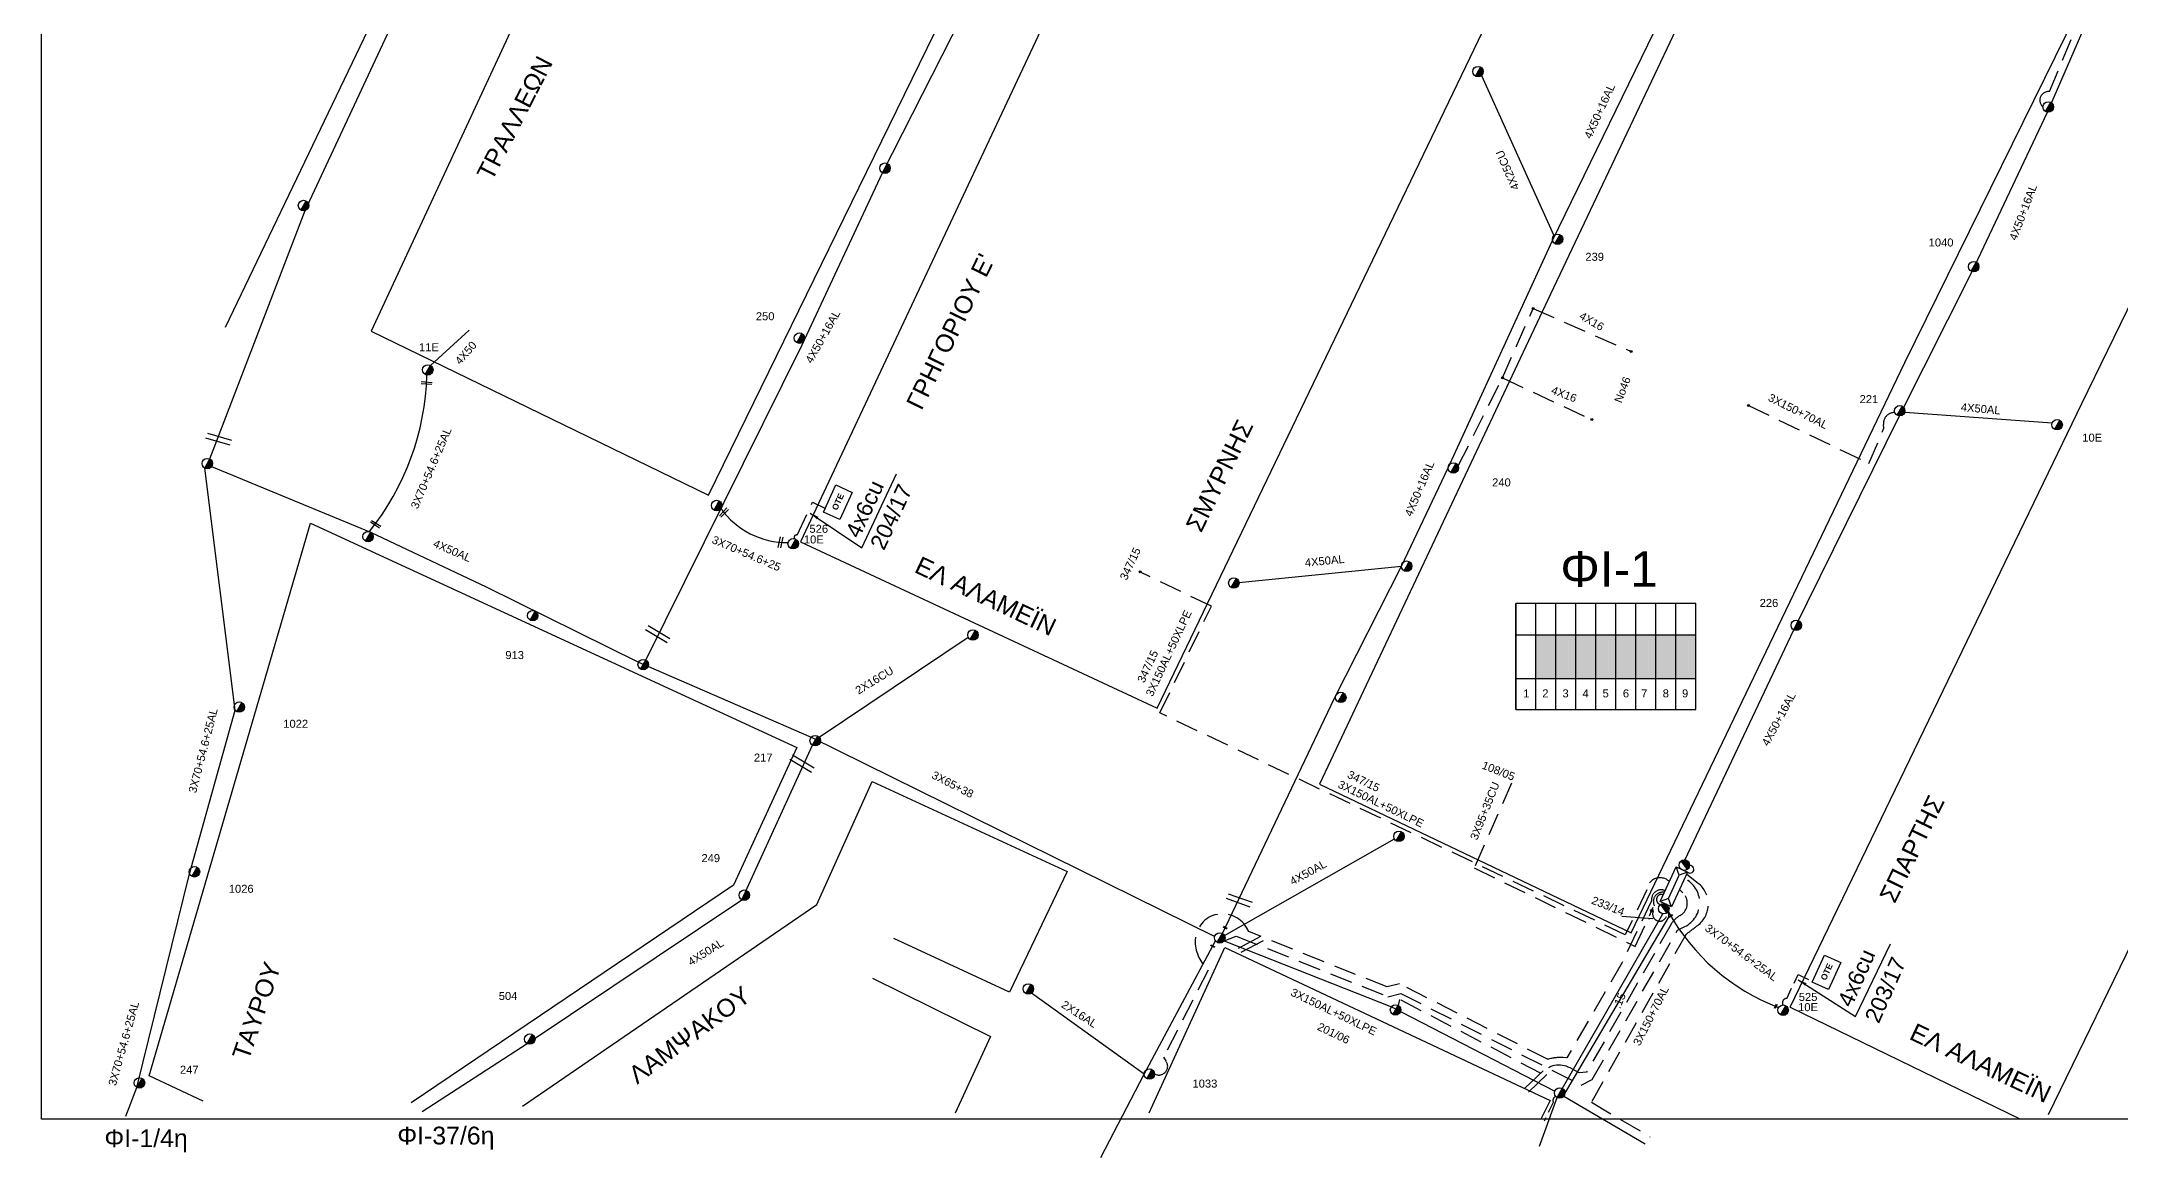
# Model space of a CAD drawing. Header units: millimetres. Extents: x 1080 to 2112, y 851 to 1323.
# Drawn here: x 1083.3 to 1317.1, y 866.3 to 991.9 of the extents above; entities that cross this region are included whole.
import ezdxf
from ezdxf.enums import TextEntityAlignment as Align

# ---------------------------------------------------------------- set-up
doc = ezdxf.new("R2010")
doc.units = ezdxf.units.MM
doc.linetypes.add('DASHED', pattern=[19.05, 12.7, -6.35])
for name, color, linetype in [('Pillar OTE', 7, 'Continuous'), ('Άγνωστα', 7, 'DASHED'), ('Ασφαλειοκιβώτια Χ.Τ 9 αναχωρήσεων', 7, 'Continuous'), ('Γυμνά εναέρια ΧΤ (1Φ)   2x16AL', 7, 'Continuous'), ('Γυμνά εναέρια ΧΤ (1Φ)   2x16CU', 7, 'Continuous'), ('Γυμνά εναέρια ΧΤ (3Φ)   4x50AL', 7, 'Continuous'), ('Γυμνά εναέρια ΧΤ και ΦΟΠ (3Φ)   4x50+16AL', 7, 'Continuous'), ('Εναέρια παροχή ΧΤ 4x16', 7, 'SYN_LINE'), ('Επιγραφές - Σχήματα', 7, 'Continuous'), ('Καλώδια ΧΤ   3x150+50CU', 7, 'DASHED'), ('Καλώδια ΧΤ   3x150+70AL', 7, 'DASHED'), ('Καλώδια ΧΤ   3x150AL+50CU', 7, 'DASHED'), ('Καλώδια ΧΤ   3x150AL+50XLPE', 7, 'DASHED'), ('Καλώδια ΧΤ   3x95+35CU', 7, 'DASHED'), ('Καλώδια ΧΤ   3x95+50CU', 7, 'DASHED'), ('Καλώδια ΧΤ   4x25CU', 7, 'DASHED'), ('Καλώδια ΧΤ   4x50AL', 7, 'DASHED'), ('Καλώδια ΧΤ  3X65+38', 7, 'Continuous'), ('Μηχανική τομή', 7, 'Continuous'), ('Στύλος ΦΜ', 7, 'Continuous'), ('Στύλος ΦΜ @ 1', 7, 'Continuous'), ('Συνδέσεις', 7, 'Continuous'), ('Συνεστραμμένα ΧΤ   3x70+54.6+25AL', 7, 'SYN_LINE'), ('Συνεστραμμένα ΧΤ   4x120+25AL', 7, 'SYN_LINE'), ('Τομή', 7, 'Continuous'), ('Υποσταθμός εναέριος 2 στύλων', 7, 'Continuous'), ('Υποσταθμός πόλεως', 7, 'Continuous'), ('Υπόβαθρο ΔΕΗ', 7, 'Continuous'), ('Υπόγεια Καλώδια Δικτύου ΧΤ   .15', 7, 'DASHED'), ('Υπόγεια καλώδια Παροχών ΧΤ   4x50AL', 7, 'DASHED'), ('Υπόγεια καλώδια Παροχών ΧΤ   4x6', 7, 'DASHED')]:
    doc.layers.add(name, color=color, linetype=linetype)
doc.styles.add('ar', font='arial.ttf')
doc.styles.get("Standard").update_dxf_attribs({"font": 'arial.ttf'})
doc.linetypes.add('SYN_LINE', pattern='A,0.5,-0.0001,["/\\/\\/\\/",Standard,S=0.1,R=0,X=0,Y=-0.05],-0.25', length=0.7501)
doc.dimstyles.new('ISO-25', dxfattribs={"dimtxt": 2.5, "dimasz": 2.5, "dimexe": 1.25, "dimexo": 0.625, "dimtad": 1, "dimtxsty": 'Standard', "dimcen": 2.5, "dimadec": 0, "dimazin": 0, "dimtfac": 1, "dimtmove": 0, "dimatfit": 3, "dimfxl": 1, "dimarcsym": 0})

# ---------------------------------------------------------------- blocks, each defined once
blk = doc.blocks.new('ΥΠΑΡΧΩΝ ΤΣΙΜΕΝΤΕΝΙΟΣ ΣΤΥΛΟΣ')
at = {"layer": 'Στύλος ΦΜ'}
blk.add_hatch(color=7, dxfattribs=at).paths.add_polyline_path([(-1.3, -2.3, 0.574793), (2.6, 0, 0.268822), (1.3, 2.3)])
at = {"layer": 'Στύλος ΦΜ', "color": 7}
blk.add_line((-1.3, -2.3), (1.3, 2.3), dxfattribs=at)
blk.add_circle((0, 0), 2.62, dxfattribs=at)
at = {"layer": 'Στύλος ΦΜ', "flags": 4}
for tag, p in [('ΑΡΙΘΜΟΣ', (-4.7, 8.1)), ('ΤΥΠΟΣ', (-4.9, 3))]:
    blk.add_attdef(tag, p, '', height=4, dxfattribs=at)
blk = doc.blocks.new('ΥΠΟΣΤΑΘΜΟΣ ΕΝΑΕΡΙΟΣ ΕΠΙ 2 ΣΤΥΛΩΝ')
at = {"layer": 'Υποσταθμός εναέριος 2 στύλων', "linetype": 'Continuous'}
for points in [[(-11.97, -2.11, 0.574793), (-8.45, -0.07, 0.268822), (-9.64, 1.98)], [(9.68, -2.15, 0.574793), (13.19, -0.1, 0.268822), (12.01, 1.95)]]:
    blk.add_hatch(color=256, dxfattribs=at).paths.add_polyline_path(points)
for p, q in [((-11.97, -2.11), (-9.64, 1.98)), ((9.68, -2.15), (12.01, 1.95))]:
    blk.add_line(p, q, dxfattribs=at)
for centre in [(-10.81, -0.07), (10.84, -0.1)]:
    blk.add_circle(centre, 2.36, dxfattribs=at)
at = {"layer": 'Υποσταθμός πόλεως', "linetype": 'Continuous', "ltscale": 40}
blk.add_lwpolyline([(-8.57, 2.82), (8.57, 2.82), (8.57, -2.82), (-8.57, -2.82)], close=True, dxfattribs=at)
for points in [[(-5.75, 0), (-8.57, 2.82)], [(-8.57, -2.82), (-5.75, 0)], [(-5.75, 0), (5.75, 0)], [(5.75, 0), (8.57, 2.82)], [(8.57, -2.82), (5.75, 0)]]:
    blk.add_lwpolyline(points, dxfattribs=at)
at = {"layer": 'Υποσταθμός εναέριος 2 στύλων', "ltscale": 40, "flags": 1}
for tag, p in [('ΜΕΤΑΣΧΗΜΑΤΙΣΜΟΣ', (14.09, 2.51)), ('ΙΣΧΥΣ', (14.07, -0.28)), ('ΑΡΙΘΜΟΣ', (14.19, -3))]:
    blk.add_attdef(tag, p, '', height=1.8, dxfattribs=at)
blk = doc.blocks.new('ΤΟΜΗ')
at = {"layer": 'Τομή', "ltscale": 40}
for p, q in [((-5.68, 0), (5.68, 0)), ((5.68, -2.33), (-5.68, -2.33))]:
    blk.add_line(p, q, dxfattribs=at)
blk = doc.blocks.new('ΑΣΦΑΛΕΙΟΚΙΒΩΤΙΟ ΥΠΟΣΤΑΘΜΟΥ 9 ΑΝΑΧΩΡΗΣΕΩΝ')
at = {"layer": 'Ασφαλειοκιβώτια Χ.Τ 9 αναχωρήσεων', "ltscale": 40}
for p, q in [((-23.8, 40.36), (24.02, 40.36)), ((-9.72, 40.36), (-9.72, -40.64)), ((9.94, 40.36), (9.94, -40.64)), ((-23.8, 31.36), (24.02, 31.36)), ((-23.8, 22.36), (24.02, 22.36)), ((-23.8, 13.36), (24.02, 13.36)), ((-23.8, 4.36), (24.02, 4.36)), ((-23.8, -4.64), (24.02, -4.64)), ((-23.8, -13.64), (24.02, -13.64)), ((-23.8, -22.64), (24.02, -22.64)), ((-23.8, -31.64), (24.02, -31.64))]:
    blk.add_line(p, q, dxfattribs=at)
at = {"layer": 'Ασφαλειοκιβώτια Χ.Τ 9 αναχωρήσεων'}
blk.add_lwpolyline([(-23.8, -40.64), (24.02, -40.64), (24.02, 40.36), (-23.8, 40.36)], close=True, dxfattribs=at)
for s, p in [('1', (-18.28, 37.05)), ('2', (-18.28, 28.48)), ('3', (-18.28, 19.41)), ('4', (-18.28, 10.38)), ('5', (-18.28, 1.37)), ('6', (-18.28, -7.76)), ('7', (-18.28, -16.01)), ('8', (-18.28, -25.69)), ('9', (-18.28, -34.39))]:
    blk.add_text(s, height=3.6, rotation=270, dxfattribs=at).set_placement(p)
at = {"layer": 'Ασφαλειοκιβώτια Χ.Τ 9 αναχωρήσεων', "ltscale": 40}
for tag, height, p in [('ΟΝΟΜΑ', 5, (-0.16, 44.31)), ('ΚΕΙΜΕΝΟ 1', 2, (17.06, 35.59)), ('ΚΕΙΜΕΝΟ 2', 2, (17.06, 26.88)), ('ΚΕΙΜΕΝΟ 3', 2, (17.06, 17.69)), ('ΚΕΙΜΕΝΟ 4', 2, (17.06, 8.71)), ('ΚΕΙΜΕΝΟ 5', 2, (17.06, -0.13)), ('ΚΕΙΜΕΝΟ 6', 2, (17.06, -9.05)), ('ΚΕΙΜΕΝΟ 7', 2, (17.06, -18.13)), ('ΚΕΙΜΕΝΟ 8', 2, (17.06, -26.85)), ('ΚΕΙΜΕΝΟ 9', 2, (17.06, -35.99)), ('ΣΧ', 2, (-0.1, -42.64))]:
    blk.add_attdef(tag, text='', height=height, dxfattribs=at).set_placement(p, align=Align.MIDDLE_CENTER)
blk = doc.blocks.new('_ΣΥΝΔΕΣΗ')
at = {"layer": 'Συνδέσεις', "linetype": 'SYN_LINE', "ltscale": 40}
blk.add_hatch(color=256, dxfattribs=at).paths.add_polyline_path([(0.5, 0, 1), (-0.5, 0, 1)])
at = {"layer": 'Συνδέσεις'}
blk.add_circle((0, 0), 0.5, dxfattribs=at)
blk = doc.blocks.new('ΜΗΧΑΝΙΚΗ ΤΟΜΗ')
at = {"layer": 'Μηχανική τομή', "ltscale": 40}
for p, q in [((-1.9, 0.8), (1.9, 0.8)), ((1.9, 0), (-1.9, 0))]:
    blk.add_line(p, q, dxfattribs=at)
blk = doc.blocks.new('TSONTA XT1')
at = {"ltscale": 40}
h = blk.add_hatch(color=256, dxfattribs=at)
h.dxf.hatch_style = 1
h.paths.add_polyline_path([(596, 2487.7), (597.1, 2488.8), (596, 2489.9), (594.9, 2488.8)])
blk.add_lwpolyline([(594.9, 2488.8), (596, 2489.9), (597.1, 2488.8), (596, 2487.7)], close=True, dxfattribs=at)
blk = doc.blocks.new('PILLAR ΟΤΕ')
at = {"layer": 'Pillar OTE', "ltscale": 40}
blk.add_lwpolyline([(-3.31, 2.02), (3.39, 2.02), (3.39, -1.99), (-3.31, -1.99)], close=True, dxfattribs=at)
at = {"layer": 'Pillar OTE', "insert": (-1.81, 0.71), "char_height": 1.3575, "width": 109.961, "attachment_point": 1}
blk.add_mtext('{\\fArial|b1|i0|c161|p34;OTE}', dxfattribs=at)

msp = doc.modelspace()

# ---------------------------------------------------------------- hatches: boundary and pattern name
at = {"layer": 'Ασφαλειοκιβώτια Χ.Τ 9 αναχωρήσεων', "ltscale": 0.2}
for color, points in [(30, [(1253.6, 925.12), (1251.35, 925.12), (1251.35, 920.21), (1253.6, 920.21)]), (27, [(1253.6, 925.12), (1253.6, 920.21), (1255.85, 920.21), (1255.85, 925.12)]), (6, [(1255.85, 925.12), (1255.85, 920.21), (1258.1, 920.21), (1258.1, 925.12)]), (2, [(1258.1, 925.12), (1258.1, 920.21), (1260.35, 920.21), (1260.35, 925.12)]), (85, [(1260.35, 925.12), (1260.35, 920.21), (1262.6, 920.21), (1262.6, 925.12)]), (62, [(1262.6, 925.12), (1262.6, 920.21), (1264.85, 920.21), (1264.85, 925.12)]), (5, [(1264.85, 925.12), (1264.85, 920.21), (1267.1, 920.21), (1267.1, 925.12)])]:
    msp.add_hatch(color=color, dxfattribs=at).paths.add_polyline_path(points)
at = {"layer": 'Καλώδια ΧΤ   3x150AL+50CU', "linetype": 'DASHED', "ltscale": 0.2}
h = msp.add_hatch(color=1, dxfattribs=at)
h.dxf.hatch_style = 1
h.paths.add_polyline_path([(1269.35, 925.12), (1267.1, 925.12), (1267.1, 920.21), (1269.35, 920.21)])

# ---------------------------------------------------------------- linework, layer by layer
at = {"layer": 'Άγνωστα', "color": 5, "linetype": 'Continuous', "ltscale": 0.2}
msp.add_arc((1268.69, 898.72), 0.431, 230.8673, 97.6823, dxfattribs=at)
at = {"layer": 'Γυμνά εναέρια ΧΤ (1Φ)   2x16AL', "color": 62, "linetype": 'Continuous', "ltscale": 0.2}
msp.add_lwpolyline([(1207.28, 875.66), (1194.6, 884.79)], dxfattribs=at)
at = {"layer": 'Γυμνά εναέρια ΧΤ (1Φ)   2x16CU', "color": 6, "linetype": 'Continuous', "ltscale": 0.2}
msp.add_lwpolyline([(1170.71, 913.59), (1187.49, 924.83)], dxfattribs=at)
at = {"layer": 'Γυμνά εναέρια ΧΤ (3Φ)   4x50AL', "color": 5, "linetype": 'Continuous', "ltscale": 0.2}
msp.add_lwpolyline([(1292.84, 950.15), (1309.44, 948.97)], dxfattribs=at)
at = {"layer": 'Γυμνά εναέρια ΧΤ (3Φ)   4x50AL', "color": 6, "linetype": 'Continuous', "ltscale": 0.2}
msp.add_lwpolyline([(1102.38, 944.05), (1120.27, 936.67), (1133.28, 930.5), (1150.41, 922.04)], dxfattribs=at)
at = {"layer": 'Γυμνά εναέρια ΧΤ (3Φ)   4x50AL', "color": 27, "linetype": 'Continuous', "ltscale": 0.2}
msp.add_lwpolyline([(1217.95, 931.01), (1236.22, 932.82)], dxfattribs=at)
at = {"layer": 'Γυμνά εναέρια ΧΤ (3Φ)   4x50AL', "color": 173, "linetype": 'Continuous', "ltscale": 0.2}
msp.add_lwpolyline([(1126.07, 871.45), (1137.88, 879.11), (1162.01, 895.3), (1169.99, 912.68)], dxfattribs=at)
at = {"layer": 'Γυμνά εναέρια ΧΤ (3Φ)   4x50AL', "color": 62, "linetype": 'Continuous', "ltscale": 0.2}
msp.add_lwpolyline([(1216.32, 891.27), (1235.43, 902.14)], dxfattribs=at)
at = {"layer": 'Γυμνά εναέρια ΧΤ και ΦΟΠ (3Φ)   4x50+16AL', "color": 62, "linetype": 'Continuous', "ltscale": 0.2}
for points in [[(1102.19, 944.9), (1112.89, 972.86), (1123.75, 996.08), (1136.1, 1021.29), (1147.99, 1046.54), (1160.74, 1074.68)], [(1202.41, 866.3), (1207.28, 875.66), (1215.31, 890.66)]]:
    msp.add_lwpolyline(points, dxfattribs=at)
at = {"layer": 'Γυμνά εναέρια ΧΤ και ΦΟΠ (3Φ)   4x50+16AL', "color": 5, "linetype": 'Continuous', "ltscale": 0.2}
for points in [[(1151.22, 922.27), (1168.82, 957.76), (1177.84, 977.11), (1187.94, 996.99), (1199.17, 1020.61), (1212.28, 1049.46)], [(1268.1, 899.77), (1280.35, 925.67), (1292.24, 949.75), (1300.43, 965.98), (1308.89, 983.93), (1316.14, 1000.62), (1341.65, 988.69), (1361.39, 979.44)]]:
    msp.add_lwpolyline(points, dxfattribs=at)
at = {"layer": 'Γυμνά εναέρια ΧΤ και ΦΟΠ (3Φ)   4x50+16AL', "color": 27, "linetype": 'Continuous', "ltscale": 0.2}
msp.add_lwpolyline([(1216.08, 891.51), (1228.71, 917.98), (1236.22, 932.82), (1241.48, 943.92), (1253.21, 969.5), (1266.06, 995.9)], dxfattribs=at)
at = {"layer": 'Εναέρια παροχή ΧΤ 4x16', "color": 27, "linetype": 'DASHED', "ltscale": 0.2}
for points in [[(1247.58, 954.02), (1251.04, 961.83), (1262.07, 957)], [(1242.61, 944.12), (1247.58, 954.02), (1257.63, 949.34)]]:
    msp.add_lwpolyline(points, dxfattribs=at)
at = {"layer": 'Επιγραφές - Σχήματα'}
msp.add_lwpolyline([(1083.25, 1308.5), (1991.62, 1308.5), (1991.62, 870.59), (1083.25, 870.59)], close=True, dxfattribs=at)
at = {"layer": 'Καλώδια ΧΤ   3x150+50CU', "color": 5, "ltscale": 0.2}
msp.add_lwpolyline([(1308.39, 984.51, -0.732474), (1309.12, 986.24), (1312.72, 994.91), (1304.42, 998.48)], format="xyb", dxfattribs=at)
at = {"layer": 'Καλώδια ΧΤ   3x150+70AL', "color": 5, "linetype": 'DASHED', "ltscale": 0.2}
msp.add_lwpolyline([(1275.26, 950.92), (1288.82, 944.39), (1290.49, 948.38), (1290.45, 948.77, -0.460527), (1291.73, 950.12, -4.786627)], format="xyb", dxfattribs=at)
at = {"layer": 'Καλώδια ΧΤ   3x150+70AL', "color": 2, "ltscale": 0.2}
msp.add_lwpolyline([(1268.32, 898.17), (1269.59, 897.17, -0.491413), (1269.55, 892.41, -0.000122), (1268.24, 891.41), (1257.6, 872.51), (1264.19, 868.61)], format="xyb", dxfattribs=at)
at = {"layer": 'Καλώδια ΧΤ   3x150AL+50CU', "color": 1, "linetype": 'DASHED', "ltscale": 0.2}
msp.add_lwpolyline([(1266.37, 897.34, 0.639805), (1263.83, 896.41), (1261.4, 891.35), (1209.06, 916.32), (1214.84, 928.34), (1206.81, 932.2)], format="xyb", dxfattribs=at)
at = {"layer": 'Καλώδια ΧΤ   3x150AL+50CU', "color": 27, "linetype": 'DASHED', "ltscale": 0.2}
for centre, radius, start, end in [((1265.61, 895.09), 1.05, 79.528, 206.0619), ((1265.28, 893.69), 0.801, 158.248, 9.1664)]:
    msp.add_arc(centre, radius, start, end, dxfattribs=at)
at = {"layer": 'Καλώδια ΧΤ   3x150AL+50CU', "color": 30, "linetype": 'DASHED', "ltscale": 0.2}
msp.add_arc((1265.5, 895.32), 0.584, 71.5035, 256.9609, dxfattribs=at)
at = {"layer": 'Καλώδια ΧΤ   3x150AL+50XLPE', "color": 62, "ltscale": 0.2}
msp.add_lwpolyline([(1265.89, 896.31, 0.599311), (1264.37, 895.17), (1261.04, 888.23), (1261.04, 888.23), (1254.82, 877.52), (1254.41, 877.54, 0.077135), (1252.67, 877.34), (1236.01, 885.84), (1234.61, 885.48), (1219.05, 891.71), (1218.78, 892.18, 0.780372), (1213.02, 890.51, 0.205849), (1214.5, 887.39), (1209.46, 877.59), (1209.77, 877.1, -0.77624), (1208.46, 875.69)], format="xyb", dxfattribs=at)
at = {"layer": 'Καλώδια ΧΤ   3x150AL+50XLPE', "color": 6, "ltscale": 0.2}
msp.add_lwpolyline([(1216.27, 890.66), (1217.62, 891.21), (1234.71, 884.39), (1236.15, 884.76), (1256.45, 874.45), (1257.68, 875.07), (1267.29, 891.87), (1268.1, 892.27, 0.619658), (1268.09, 897.69, -76.444902)], format="xyb", dxfattribs=at)
at = {"layer": 'Καλώδια ΧΤ   3x95+35CU', "color": 27, "ltscale": 0.2}
msp.add_lwpolyline([(1248.6, 908.42), (1244.4, 898.88), (1262.53, 890.04), (1264.55, 894.45, -0.021611), (1264.55, 894.45, -0.021611)], format="xyb", dxfattribs=at)
at = {"layer": 'Καλώδια ΧΤ   4x25CU', "color": 27, "linetype": 'SYN_LINE', "ltscale": 20}
msp.add_lwpolyline([(1245.23, 988.06), (1253.37, 970.04)], dxfattribs=at)
at = {"layer": 'Καλώδια ΧΤ   4x50AL', "color": 6, "linetype": 'SYN_LINE', "ltscale": 15}
msp.add_lwpolyline([(1126.99, 955.43), (1131.37, 959.38)], dxfattribs=at)
at = {"layer": 'Καλώδια ΧΤ  3X65+38', "color": 6, "linetype": 'Continuous', "ltscale": 0.2}
msp.add_lwpolyline([(1150.41, 922.04), (1169.83, 913.58), (1215.23, 891.18)], dxfattribs=at)
at = {"layer": 'Συνεστραμμένα ΧΤ   3x70+54.6+25AL', "color": 6, "linetype": 'SYN_LINE', "ltscale": 20}
msp.add_lwpolyline([(1092.72, 870.96), (1093.97, 874.17), (1099.91, 898.23), (1105.02, 916.62), (1101.61, 943.87)], dxfattribs=at)
at = {"layer": 'Συνεστραμμένα ΧΤ   3x70+54.6+25AL', "color": 30, "linetype": 'SYN_LINE', "ltscale": 20}
msp.add_lwpolyline([(1251.74, 867.57), (1253.74, 873.04), (1265.62, 893.72)], dxfattribs=at)
at = {"layer": 'Συνεστραμμένα ΧΤ   3x70+54.6+25AL', "color": 6, "linetype": 'SYN_LINE', "ltscale": 20}
msp.add_arc((1097.13, 955.18), 29.49, 321.2675, 358.349, dxfattribs=at)
at = {"layer": 'Συνεστραμμένα ΧΤ   3x70+54.6+25AL', "color": 5, "linetype": 'SYN_LINE', "ltscale": 10}
msp.add_arc((1167.1, 944.61), 9.11, 215.4403, 270.7793, dxfattribs=at)
at = {"layer": 'Συνεστραμμένα ΧΤ   3x70+54.6+25AL', "color": 30, "linetype": 'SYN_LINE', "ltscale": 20}
msp.add_arc((1287.03, 905.34), 23.69, 208.6337, 249.2952, dxfattribs=at)
at = {"layer": 'Συνεστραμμένα ΧΤ   4x120+25AL', "color": 27, "linetype": 'SYN_LINE', "ltscale": 20}
for points in [[(1254.45, 873.23), (1254.45, 873.23), (1266.29, 893.33), (1266.26, 894.03)], [(1254.5, 873.2), (1263.66, 867.84)]]:
    msp.add_lwpolyline(points, dxfattribs=at)
at = {"layer": 'Συνεστραμμένα ΧΤ   4x120+25AL', "color": 85, "linetype": 'SYN_LINE', "ltscale": 20}
msp.add_lwpolyline([(1216.27, 890.66), (1235.1, 883.26), (1253.47, 873.74)], dxfattribs=at)
at = {"layer": 'Υπόβαθρο ΔΕΗ'}
for points in [[(1103.96, 959.73), (1141.4, 1037.85), (1159.37, 1074.69), (1143.33, 1082.52)], [(1158.29, 940.81), (1200.68, 1027.57), (1211.22, 1049.55), (1171.26, 1068.98), (1140.71, 1003.22), (1120.31, 959.28), (1158.29, 940.81)], [(1279.95, 883.2), (1312.75, 951.14), (1332.36, 991.4), (1360.25, 978.37), (1330.48, 915.34), (1308.99, 871.08)], [(1101.42, 872.64), (1095.37, 875.48), (1113.49, 937.68), (1168.2, 912.43), (1161.09, 896.93), (1124.82, 872.45)], [(1137.36, 872.05), (1170.46, 894.76), (1176.69, 908.62), (1198.63, 898.46), (1192.15, 884.89), (1179.13, 890.93)], [(1207.84, 871.31), (1216.35, 889.91), (1252.96, 872.69), (1251.92, 870.59)], [(1176.72, 886.47), (1189.98, 879.92), (1186.04, 871.29)], [(1279.95, 883.2), (1305.78, 870.64)]]:
    msp.add_lwpolyline(points, dxfattribs=at)
for points in [[(1208.75, 916.84), (1245.84, 993.97), (1260.79, 1025.62), (1219.87, 1045.42), (1197.94, 998.08), (1168.61, 935.58)], [(1262.07, 891.58), (1292.84, 955.74), (1314.62, 1000.04), (1278.44, 1017.2), (1253, 963.43), (1227, 908.32)]]:
    msp.add_lwpolyline(points, close=True, dxfattribs=at)
at = {"layer": 'Υπόβαθρο ΔΕΗ', "lineweight": -3, "ltscale": 0.1}
for points in [[(1175.53, 934.9), (1179.43, 943.22)], [(1287.3, 882.15), (1291.25, 890.33)]]:
    msp.add_lwpolyline(points, dxfattribs=at)
at = {"layer": 'Υπόγεια Καλώδια Δικτύου ΧΤ   .15', "color": 85, "ltscale": 0.2}
msp.add_lwpolyline([(1267.51, 896.45), (1267.89, 896.08, -0.504832), (1267.56, 893.52, 0.129385), (1266.56, 892.56), (1257.05, 875.88), (1256.21, 875.81), (1255.19, 876.37, 0.358706), (1251.95, 875.75), (1236, 884.08), (1235.86, 883.41)], format="xyb", dxfattribs=at)
at = {"layer": 'Υπόγεια καλώδια Παροχών ΧΤ   4x6', "color": 5, "linetype": 'DASHED', "ltscale": 0.2}
msp.add_lwpolyline([(1167.93, 935.93, -0.646337), (1168.24, 936.34), (1169.97, 940.03), (1171.45, 939.34)], format="xyb", dxfattribs=at)
at = {"layer": 'Υπόγεια καλώδια Παροχών ΧΤ   4x6', "color": 30, "linetype": 'DASHED', "ltscale": 0.1}
for points in [[(1279.15, 883.46, -0.588393), (1279.56, 884.19), (1280.86, 886.88), (1282.34, 886.16)], [(1253.56, 873.19, 0.387346), (1253.31, 872.48), (1252.27, 870.39)]]:
    msp.add_lwpolyline(points, format="xyb", dxfattribs=at)

# ---------------------------------------------------------------- block references
at = {"layer": 'Pillar OTE', "xscale": 0.4999999999999999, "yscale": 0.4999999999999999, "zscale": 0.4999999999999999}
for p, rotation in [((1172.82, 940.01), 65.34407996438894), ((1284.04, 887.11), 65.68653600662593)]:
    msp.add_blockref('PILLAR ΟΤΕ', p, dxfattribs=dict(at, rotation=rotation))
at = {"layer": 'Ασφαλειοκιβώτια Χ.Τ 9 αναχωρήσεων', "xscale": 0.25, "yscale": 0.25, "zscale": 0.25, "rotation": 90}
msp.add_blockref('ΑΣΦΑΛΕΙΟΚΙΒΩΤΙΟ ΥΠΟΣΤΑΘΜΟΥ 9 ΑΝΑΧΩΡΗΣΕΩΝ', (1259.19, 922.64), dxfattribs=at)
at = {"layer": 'Μηχανική τομή'}
for p, xscale, yscale, zscale, rotation in [((1266.55, 893.43), 0.1250000000001003, 0.1250000000001003, 0.1250000000001003, 34.41181266903894), ((1216.37, 892.11), 0.1250000000001003, 0.1250000000001003, 0.1250000000001003, 331.5446991727721), ((1214.97, 890.03), 0.1250000000001003, 0.1250000000001003, 0.1250000000001003, 331.5446991727721), ((1278.29, 883.32), 0.1250000000001002, 0.1250000000001002, 0.1250000000001002, 244.5836984842025)]:
    msp.add_blockref('ΜΗΧΑΝΙΚΗ ΤΟΜΗ', p, dxfattribs=dict(at, xscale=xscale, yscale=yscale, zscale=zscale, rotation=rotation))
at = {"layer": 'Στύλος ΦΜ @ 1', "ltscale": 40, "xscale": 0.225, "yscale": 0.225, "zscale": 0.225}
for p in [(1244.84, 988.49), (1308.98, 984.51), (1178.13, 977.62), (1112.72, 973.42), (1101.9, 944.38), (1159.19, 939.66), (1119.98, 936.16), (1236.81, 932.83), (1217.37, 930.94), (1188.02, 925.09), (1150.93, 921.76), (1229.4, 918.07), (1235.94, 902.43), (1215.79, 891), (1194.25, 885.26), (1235.56, 882.9), (1254.03, 873.55)]:
    msp.add_blockref('ΥΠΑΡΧΩΝ ΤΣΙΜΕΝΤΕΝΙΟΣ ΣΤΥΛΟΣ', p, dxfattribs=at)
at = {"layer": 'Στύλος ΦΜ @ 1', "ltscale": 40}
ref = msp.add_blockref('ΥΠΑΡΧΩΝ ΤΣΙΜΕΝΤΕΝΙΟΣ ΣΤΥΛΟΣ', (1253.79, 969.62), dxfattribs=dict(at, xscale=0.225, yscale=0.225, zscale=0.225))
ref.add_attrib('ΤΥΠΟΣ', '239', (1256.91, 967.2), dxfattribs={"layer": 'Στύλος ΦΜ', "height": 0.9, "flags": 4})
ref = msp.add_blockref('ΥΠΑΡΧΩΝ ΤΣΙΜΕΝΤΕΝΙΟΣ ΣΤΥΛΟΣ', (1300.6, 966.54), dxfattribs=dict(at, xscale=0.225, yscale=0.225, zscale=0.225))
ref.add_attrib('ΤΥΠΟΣ', '1040', (1295.53, 968.81), dxfattribs={"layer": 'Στύλος ΦΜ', "height": 0.9, "flags": 4})
ref = msp.add_blockref('ΥΠΑΡΧΩΝ ΤΣΙΜΕΝΤΕΝΙΟΣ ΣΤΥΛΟΣ', (1168.5, 958.5), dxfattribs=dict(at, xscale=0.225, yscale=0.225, zscale=0.225))
ref.add_attrib('ΤΥΠΟΣ', '250', (1163.6, 960.51), dxfattribs={"layer": 'Στύλος ΦΜ', "height": 0.9, "flags": 4})
ref = msp.add_blockref('ΥΠΑΡΧΩΝ ΤΣΙΜΕΝΤΕΝΙΟΣ ΣΤΥΛΟΣ', (1126.7, 954.92), dxfattribs=dict(at, xscale=0.225, yscale=0.225, zscale=0.225))
ref.add_attrib('ΤΥΠΟΣ', '11Ε', (1125.71, 957.03), dxfattribs={"layer": 'Στύλος ΦΜ', "height": 0.9, "flags": 4})
ref = msp.add_blockref('ΥΠΑΡΧΩΝ ΤΣΙΜΕΝΤΕΝΙΟΣ ΣΤΥΛΟΣ', (1292.28, 950.33), dxfattribs=dict(at, xscale=0.225, yscale=0.225, zscale=0.225))
ref.add_attrib('ΤΥΠΟΣ', '221', (1287.76, 951.18), dxfattribs={"layer": 'Στύλος ΦΜ', "height": 0.9, "flags": 4})
ref = msp.add_blockref('ΥΠΑΡΧΩΝ ΤΣΙΜΕΝΤΕΝΙΟΣ ΣΤΥΛΟΣ', (1309.98, 948.75), dxfattribs=dict(at, xscale=0.225, yscale=0.225, zscale=0.225))
ref.add_attrib('ΤΥΠΟΣ', '10E', (1312.81, 946.85), dxfattribs={"layer": 'Στύλος ΦΜ', "height": 0.9, "flags": 4})
ref = msp.add_blockref('ΥΠΑΡΧΩΝ ΤΣΙΜΕΝΤΕΝΙΟΣ ΣΤΥΛΟΣ', (1242.06, 943.89), dxfattribs=dict(at, xscale=0.225, yscale=0.225, zscale=0.225))
ref.add_attrib('ΤΥΠΟΣ', '240', (1246.42, 941.81), dxfattribs={"layer": 'Στύλος ΦΜ', "height": 0.9, "flags": 4})
ref = msp.add_blockref('ΥΠΑΡΧΩΝ ΤΣΙΜΕΝΤΕΝΙΟΣ ΣΤΥΛΟΣ', (1167.8, 935.36), dxfattribs=dict(at, xscale=0.225, yscale=0.225, zscale=0.225))
ref.add_attrib('ΤΥΠΟΣ', '10Ε', (1169, 935.39), dxfattribs={"layer": 'Στύλος ΦΜ', "height": 0.9, "flags": 4})
ref.add_attrib('ΑΡΙΘΜΟΣ', '526', (1169.63, 936.59), dxfattribs={"layer": 'Στύλος ΦΜ', "height": 0.9, "flags": 4})
ref = msp.add_blockref('ΥΠΑΡΧΩΝ ΤΣΙΜΕΝΤΕΝΙΟΣ ΣΤΥΛΟΣ', (1280.64, 926.18), dxfattribs=dict(at, xscale=0.225, yscale=0.225, zscale=0.225))
ref.add_attrib('ΤΥΠΟΣ', '226', (1276.52, 928.25), dxfattribs={"layer": 'Στύλος ΦΜ', "height": 0.9, "flags": 4})
ref = msp.add_blockref('ΥΠΑΡΧΩΝ ΤΣΙΜΕΝΤΕΝΙΟΣ ΣΤΥΛΟΣ', (1138.5, 927.27), dxfattribs=dict(at, xscale=0.225, yscale=0.225, zscale=0.225))
ref.add_attrib('ΤΥΠΟΣ', '913', (1135.42, 922.38), dxfattribs={"layer": 'Στύλος ΦΜ', "height": 0.9, "flags": 4})
ref = msp.add_blockref('ΥΠΑΡΧΩΝ ΤΣΙΜΕΝΤΕΝΙΟΣ ΣΤΥΛΟΣ', (1105.49, 916.98), dxfattribs=dict(at, xscale=0.225, yscale=0.225, zscale=0.225))
ref.add_attrib('ΤΥΠΟΣ', '1022', (1110.44, 914.65), dxfattribs={"layer": 'Στύλος ΦΜ', "height": 0.9, "flags": 4})
ref = msp.add_blockref('ΥΠΑΡΧΩΝ ΤΣΙΜΕΝΤΕΝΙΟΣ ΣΤΥΛΟΣ', (1170.28, 913.2), dxfattribs=dict(at, xscale=0.225, yscale=0.225, zscale=0.225))
ref.add_attrib('ΤΥΠΟΣ', '217', (1163.38, 910.85), dxfattribs={"layer": 'Στύλος ΦΜ', "height": 0.9, "flags": 4})
ref = msp.add_blockref('ΥΠΑΡΧΩΝ ΤΣΙΜΕΝΤΕΝΙΟΣ ΣΤΥΛΟΣ', (1162.3, 895.81), dxfattribs=dict(at, xscale=0.225, yscale=0.225, zscale=0.225))
ref.add_attrib('ΤΥΠΟΣ', '249', (1157.48, 899.53), dxfattribs={"layer": 'Στύλος ΦΜ', "height": 0.9, "flags": 4})
ref = msp.add_blockref('ΥΠΑΡΧΩΝ ΤΣΙΜΕΝΤΕΝΙΟΣ ΣΤΥΛΟΣ', (1100.45, 898.44), dxfattribs=dict(at, xscale=0.225, yscale=0.225, zscale=0.225))
ref.add_attrib('ΤΥΠΟΣ', '1026', (1104.31, 896.08), dxfattribs={"layer": 'Στύλος ΦΜ', "height": 0.9, "flags": 4})
ref = msp.add_blockref('ΥΠΑΡΧΩΝ ΤΣΙΜΕΝΤΕΝΙΟΣ ΣΤΥΛΟΣ', (1138.17, 879.62), dxfattribs=dict(at, xscale=0.225, yscale=0.225, zscale=0.225))
ref.add_attrib('ΤΥΠΟΣ', '504', (1134.68, 884.02), dxfattribs={"layer": 'Στύλος ΦΜ', "height": 0.9, "flags": 4})
ref = msp.add_blockref('ΥΠΑΡΧΩΝ ΤΣΙΜΕΝΤΕΝΙΟΣ ΣΤΥΛΟΣ', (1279.16, 882.87), dxfattribs=dict(at, xscale=0.225, yscale=0.225, zscale=0.225))
ref.add_attrib('ΤΥΠΟΣ', '10Ε', (1280.85, 882.76), dxfattribs={"layer": 'Στύλος ΦΜ', "height": 0.9, "flags": 4})
ref.add_attrib('ΑΡΙΘΜΟΣ', '525', (1280.92, 883.91), dxfattribs={"layer": 'Στύλος ΦΜ', "height": 0.9, "flags": 4})
ref = msp.add_blockref('ΥΠΑΡΧΩΝ ΤΣΙΜΕΝΤΕΝΙΟΣ ΣΤΥΛΟΣ', (1094.26, 874.68), dxfattribs=dict(at, xscale=0.225, yscale=0.225, zscale=0.225))
ref.add_attrib('ΤΥΠΟΣ', '247', (1098.82, 875.72), dxfattribs={"layer": 'Στύλος ΦΜ', "height": 0.9, "flags": 4})
ref = msp.add_blockref('ΥΠΑΡΧΩΝ ΤΣΙΜΕΝΤΕΝΙΟΣ ΣΤΥΛΟΣ', (1207.87, 875.68), dxfattribs=dict(at, xscale=0.225, yscale=0.225, zscale=0.225))
ref.add_attrib('ΤΥΠΟΣ', '1033', (1212.72, 874.16), dxfattribs={"layer": 'Στύλος ΦΜ', "height": 0.9, "flags": 4})
at = {"layer": 'Συνδέσεις', "xscale": 0.2211072174658995, "yscale": 0.2211072174658995, "zscale": 0.2211072174658995}
for p in [(1251.04, 961.83), (1262.08, 957), (1247.58, 954.03), (1257.63, 949.34), (1275.26, 950.92), (1206.82, 932.2)]:
    msp.add_blockref('_ΣΥΝΔΕΣΗ', p, dxfattribs=at)
at = {"layer": 'Συνδέσεις', "xscale": 0.1533311068024199, "yscale": 0.1533311068024199, "zscale": 0.1533311068024199, "rotation": 330.5594986577407}
msp.add_blockref('TSONTA XT1', (997.25, 606.65), dxfattribs=at)
at = {"layer": 'Τομή'}
for p, xscale, yscale, zscale, rotation in [((1126.57, 953.57), 0.108253883867356, 0.108253883867356, 0.108253883867356, 354.9805717978855), ((1103.27, 947.41), 0.25, 0.25, 0.25, 344.036331000413), ((1120.89, 937.66), 0.108253883867356, 0.108253883867356, 0.108253883867356, 328.0726620008253), ((1159.92, 938.95), 0.108253883867356, 0.108253883867356, 0.108253883867356, 46.14984194836231), ((1166.25, 935.54), 0.108253883867356, 0.108253883867356, 0.108253883867356, 78.33654124766457), ((1152.41, 924.94), 0.2500000000000846, 0.2500000000000846, 0.2500000000000846, 148.9589593391978), ((1168.93, 910.86), 0.249999999999997, 0.249999999999997, 0.249999999999997, 328.8056892179187), ((1218.08, 895.5), 0.2500000000000072, 0.2500000000000072, 0.2500000000000072, 340.2184677427583), ((1219.14, 890.53), 0.2500000000000129, 0.2500000000000129, 0.2500000000000129, 28.1558969750956), ((1251.14, 875.07), 0.2499999999999643, 0.2499999999999643, 0.2499999999999643, 44.16737079586279)]:
    msp.add_blockref('ΤΟΜΗ', p, dxfattribs=dict(at, xscale=xscale, yscale=yscale, zscale=zscale, rotation=rotation))
at = {"layer": 'Υποσταθμός εναέριος 2 στύλων', "xscale": 0.2499999999999843, "yscale": 0.2499999999999843, "zscale": 0.2499999999999843, "rotation": 64.81021468458263}
msp.add_blockref('ΥΠΟΣΤΑΘΜΟΣ ΕΝΑΕΡΙΟΣ ΕΠΙ 2 ΣΤΥΛΩΝ', (1266.87, 896.75), dxfattribs=at)

# ---------------------------------------------------------------- texts
at = {"layer": 'Γυμνά εναέρια ΧΤ (1Φ)   2x16AL', "ltscale": 0.2}
msp.add_text('2X16AL', height=0.9, rotation=327.1196, dxfattribs=at).set_placement((1200, 882.43), align=Align.MIDDLE)
at = {"layer": 'Γυμνά εναέρια ΧΤ (1Φ)   2x16CU', "ltscale": 0.2}
msp.add_text('2X16CU', height=0.9, rotation=31.4053, dxfattribs=at).set_placement((1176.94, 919.99), align=Align.MIDDLE)
at = {"layer": 'Γυμνά εναέρια ΧΤ (3Φ)   4x50AL', "ltscale": 0.2}
for rotation, p in [(354.9327, (1301.39, 950.55)), (336.7337, (1129.45, 934.58)), (5.5477, (1227.59, 933.44)), (28.7342, (1225.72, 898.37)), (32.1127, (1157.96, 889.39))]:
    msp.add_text('4X50AL', height=0.9, rotation=rotation, dxfattribs=at).set_placement(p, align=Align.MIDDLE)
at = {"layer": 'Γυμνά εναέρια ΧΤ και ΦΟΠ (3Φ)   4x50+16AL', "ltscale": 0.2}
for rotation, p in [(65.4875, (1258.51, 984.04)), (69.1274, (1306.15, 972.66)), (60.523, (1171.13, 958.67)), (66.9715, (1238.25, 941.55)), (61.7599, (1278.66, 915.63))]:
    msp.add_text('4X50+16AL', height=0.9, rotation=rotation, dxfattribs=at).set_placement(p, align=Align.MIDDLE)
at = {"layer": 'Εναέρια παροχή ΧΤ 4x16', "ltscale": 20}
for s, rotation, p in [('4X16', 329.9371, (1257.63, 960.4)), ('No46', 69.1204, (1261.09, 952.69)), ('4X16', 339.1204, (1254.52, 952.19)), ('347/15', 65.082, (1205.7, 933.11)), ('3X150AL+50XLPE', 65.082, (1210.04, 923.04)), ('347/15', 65.082, (1207.67, 921.56))]:
    msp.add_text(s, height=0.9, rotation=rotation, dxfattribs=at).set_placement(p, align=Align.MIDDLE)
at = {"layer": 'Επιγραφές - Σχήματα', "ltscale": 0.2, "char_height": 2, "attachment_point": 1, "style": 'ar'}
for s, insert, width, rotation in [('ΤΡΑΛΛΕΩΝ', (1132.13, 976.99), 14.9685, 62.7964), ("ΓΡΗΓΟΡΙΟΥ Ε'", (1180.44, 951.15), 22.6701, 64.0411), ('ΣΜΥΡΝΗΣ', (1211.89, 937.38), 22.6701, 64.0411), ('ΕΛ ΑΛΑΜΕΪΝ', (1182.16, 934.02), 22.6701, 334.7317), ('ΣΠΑΡΤΗΣ', (1289.92, 895.66), 22.6701, 64.0411), ('ΤΑΥΡΟΥ', (1104.65, 877.77), 14.9685, 71.0428), ('ΛΑΜΨΑΚΟΥ', (1149.06, 876.08), 12.0832, 36.608), ('ΕΛ ΑΛΑΜΕΪΝ', (1294.08, 881.48), 22.6701, 334.7317)]:
    msp.add_mtext(s, dxfattribs=dict(at, insert=insert, width=width, rotation=rotation))
at = {"layer": 'Επιγραφές - Σχήματα', "ltscale": 0.2, "attachment_point": 1, "style": 'ar'}
for s, insert, char_height, width in [('ΦΙ-1', (1254.09, 934.52), 4, 17.6425), ('ΦΙ-1/4η', (1090.32, 869.46), 2, 12.0832), ('ΦΙ-37/6η', (1123.27, 869.76), 2, 12.0832)]:
    msp.add_mtext(s, dxfattribs=dict(at, insert=insert, char_height=char_height, width=width))
at = {"layer": 'Καλώδια ΧΤ   3x150+70AL', "ltscale": 0.2}
msp.add_text('3X150+70AL', height=0.9, rotation=63.0258, dxfattribs=at).set_placement((1264.29, 882.24), align=Align.MIDDLE)
at = {"layer": 'Καλώδια ΧΤ   3x150AL+50XLPE', "ltscale": 0.2}
for s, p in [('347/15', (1231.98, 908.66)), ('3X150AL+50XLPE', (1233.92, 906.09)), ('3X150AL+50XLPE', (1228.61, 882.69)), ('201/06', (1228.6, 880.29))]:
    msp.add_text(s, height=0.9, rotation=334.252, dxfattribs=at).set_placement(p, align=Align.MIDDLE)
at = {"layer": 'Καλώδια ΧΤ   3x95+35CU', "ltscale": 0.2}
for s, rotation, p in [('108/05', 338.3369, (1247.15, 909.82)), ('3X95+35CU', 68.3369, (1245.6, 905.3)), ('233/14', 338.3369, (1259.48, 894.61))]:
    msp.add_text(s, height=0.9, rotation=rotation, dxfattribs=at).set_placement(p, align=Align.MIDDLE)
at = {"layer": 'Καλώδια ΧΤ   3x95+50CU', "ltscale": 0.2}
msp.add_text('3X150+70AL', height=0.9, rotation=333.4567, dxfattribs=at).set_placement((1280.85, 950.27), align=Align.MIDDLE)
at = {"layer": 'Καλώδια ΧΤ   4x25CU', "ltscale": 0.2}
msp.add_text('4X25CU', height=0.9, rotation=113.4245, dxfattribs=at).set_placement((1248.16, 977.39), align=Align.MIDDLE)
at = {"layer": 'Καλώδια ΧΤ  3X65+38', "ltscale": 0.2}
msp.add_text('3X65+38', height=0.9, rotation=332.7033, dxfattribs=at).set_placement((1185.75, 908.27), align=Align.MIDDLE)
at = {"layer": 'Συνεστραμμένα ΧΤ   3x70+54.6+25AL', "ltscale": 20}
for s, rotation, p in [('4Χ50', 49.0629, (1130.97, 956.84)), ('3X70+54.6+25AL', 66.9001, (1127.07, 943.88)), ('3X70+54.6+25', 336.8969, (1162.54, 934.27)), ('3X70+54.6+25AL', 75.5021, (1101.42, 912.09)), ('3X70+54.6+25AL', 323.3814, (1274.47, 889.36)), ('3X70+54.6+25AL', 74.3665, (1092.49, 879.12))]:
    msp.add_text(s, height=0.9, rotation=rotation, dxfattribs=at).set_placement(p, align=Align.MIDDLE)
at = {"layer": 'Υπόγεια Καλώδια Δικτύου ΧΤ   .15', "ltscale": 0.2}
msp.add_text('.15', height=0.9, rotation=66.9291, dxfattribs=at).set_placement((1260.75, 883.95), align=Align.MIDDLE)
at = {"layer": 'Υπόγεια καλώδια Παροχών ΧΤ   4x50AL', "color": 7, "ltscale": 0.2, "char_height": 1.8, "attachment_point": 1}
for s, insert, rotation in [('4x6cu', (1173.6, 936.62), 65), ('204/17', (1176.38, 935.28), 65), ('4x6cu', (1285.21, 883.81), 66), ('203/17', (1288.27, 882.01), 66)]:
    msp.add_mtext_dynamic_manual_height_columns(s, width=1.8, gutter_width=12.5, heights=[0.118], dxfattribs=dict(at, insert=insert, rotation=rotation))

# ---------------------------------------------------------------- leaders
at = {"layer": 'Επιγραφές - Σχήματα', "ltscale": 40}
for points, override in [([(1169.73, 938.81), (1175.53, 934.9)], {"dimasz": 1, "dimtad": 0}), ([(1264.5, 893.14), (1261, 893.41)], {"dimasz": 0.5, "dimtad": 0}), ([(1280.87, 886.3), (1287.3, 882.15)], {"dimasz": 1, "dimtad": 0})]:
    msp.add_leader(points, dimstyle='ISO-25', override=override, dxfattribs=at)

doc.saveas('drawing.dxf')
